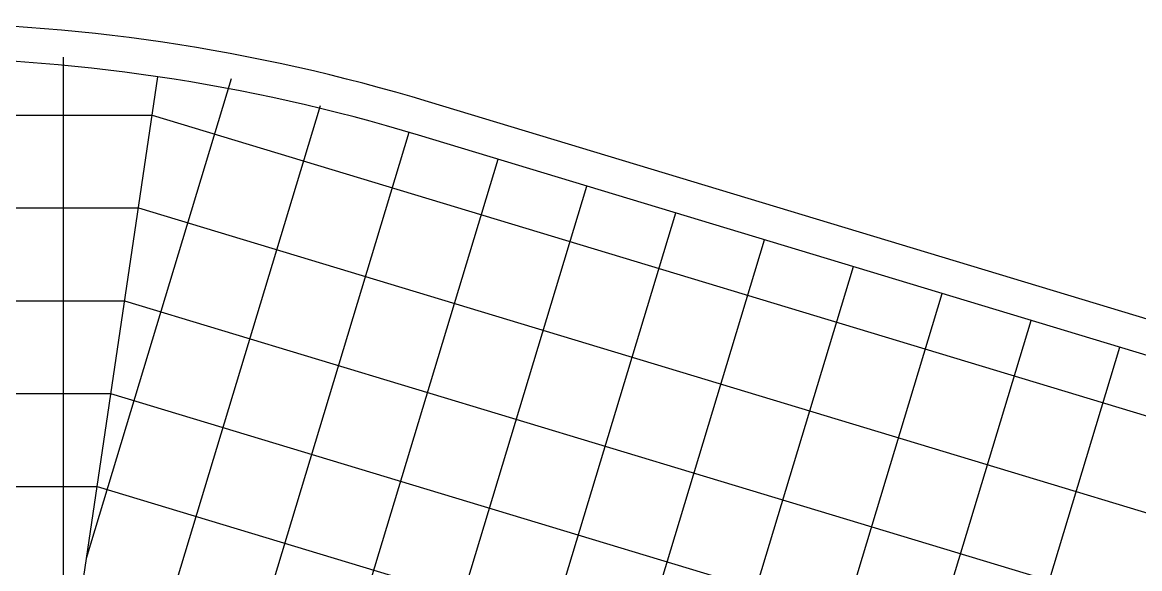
# Model space of a CAD drawing. Header units: inches. Extents: x -309 to 190, y -1585 to -1350.
# Drawn here: x -204.269 to -199.453, y -1373.643 to -1371.288 of the extents above; entities that cross this region are included whole.
import ezdxf

# ---------------------------------------------------------------- set-up
doc = ezdxf.new("R2010")
doc.units = ezdxf.units.IN
doc.header["$MEASUREMENT"] = 0
doc.layers.add('DET', color=9, linetype='CONTINUOUS')
doc.layers.add('V2', color=9, linetype='CONTINUOUS')

msp = doc.modelspace()

# ---------------------------------------------------------------- linework, layer by layer
at = {"layer": 'DET'}
for points in [[(-204.0918, -1374.274), (-204.0918, -1371.4382)], [(-204.2418, -1375.2882), (-203.6849, -1371.5227)], [(-203.9918, -1373.5979), (-203.3666, -1371.5306)], [(-204.0983, -1375.3316), (-202.9838, -1371.6464)], [(-265.983, -1371.6882), (-203.7094, -1371.6882)], [(-203.7094, -1371.6882), (-170.6093, -1381.6985)], [(-203.7154, -1375.4474), (-202.6009, -1371.7622)], [(-203.3325, -1375.5632), (-202.218, -1371.878)], [(-202.9496, -1375.679), (-201.8352, -1371.9938)], [(-210.8918, -1372.0882), (-203.7685, -1372.0882)], [(-203.7685, -1372.0882), (-195.5145, -1374.5844)], [(-202.5668, -1375.7948), (-201.4523, -1372.1096)], [(-202.1839, -1375.9105), (-201.0694, -1372.2254)], [(-201.801, -1376.0263), (-200.6865, -1372.3412)], [(-201.4182, -1376.1421), (-200.3037, -1372.457)], [(-265.6516, -1372.4882), (-203.8277, -1372.4882)], [(-203.8277, -1372.4882), (-171.094, -1382.3877)], [(-201.0353, -1376.2579), (-199.9208, -1372.5728)], [(-200.6524, -1376.3737), (-199.5379, -1372.6886)], [(-265.486, -1372.8882), (-203.8883, -1372.8882)], [(-203.8883, -1372.8882), (-171.336, -1382.7329)], [(-265.3203, -1373.2882), (-203.946, -1373.2882)], [(-203.946, -1373.2882), (-171.5788, -1383.0769)]]:
    msp.add_lwpolyline(points, dxfattribs=at)
at = {"layer": 'V2'}
for points in [[(-272.7318, -1415.4082, 0.414214), (-264.7318, -1423.4082), (-172.7318, -1423.4082, 0.414214), (-164.7318, -1415.4082), (-164.7318, -1390.4819, 0.330583), (-171.8369, -1380.9101), (-202.5175, -1371.6307, 0.073558), (-204.8335, -1371.2882), (-264.7318, -1371.2882, 0.414214), (-272.7318, -1379.2882)], [(-272.5818, -1415.4082, 0.414214), (-264.7318, -1423.2582), (-172.7318, -1423.2582, 0.414214), (-164.8818, -1415.4082), (-164.8818, -1390.4819, 0.330583), (-171.8803, -1381.0537), (-202.5609, -1371.7743, 0.073558), (-204.8335, -1371.4382), (-264.7318, -1371.4382, 0.414214), (-272.5818, -1379.2882)]]:
    msp.add_lwpolyline(points, format="xyb", close=True, dxfattribs=at)

doc.saveas('drawing.dxf')
